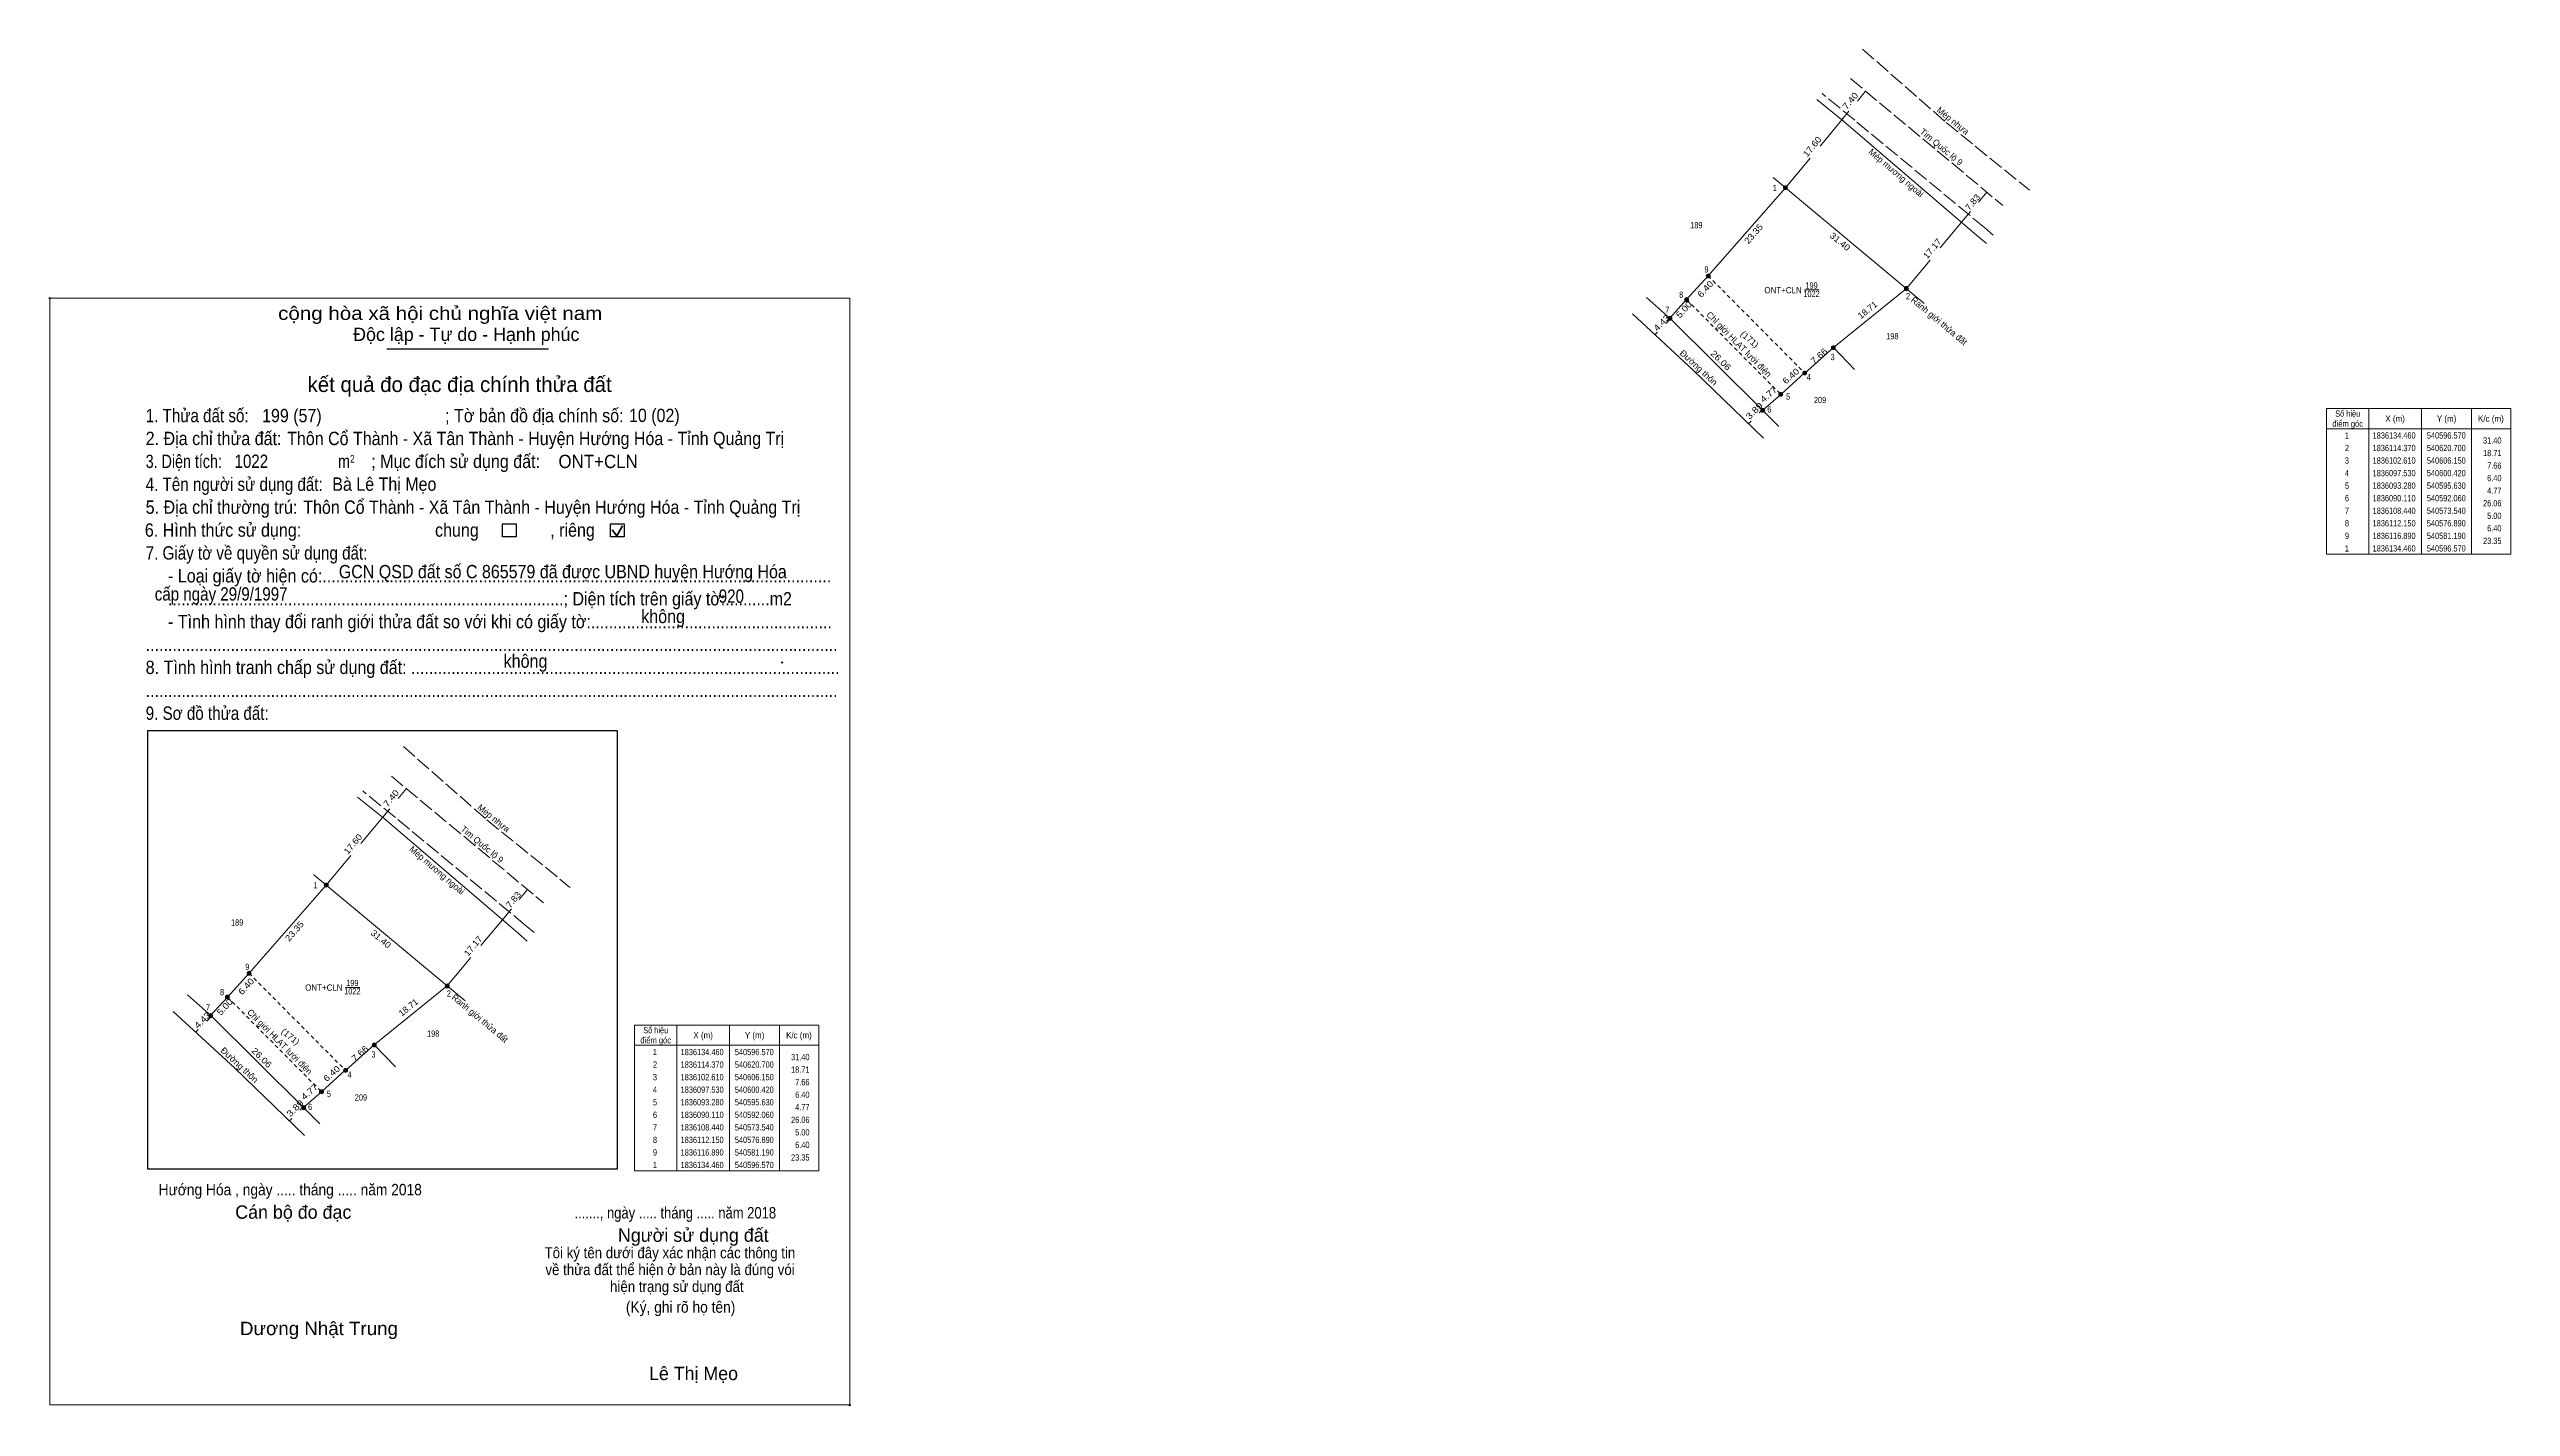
# Model space of a CAD drawing. Header units: metres. Extents: x 540251 to 540741, y 1835892 to 1836162.
import ezdxf
from ezdxf.enums import TextEntityAlignment as Align

# ---------------------------------------------------------------- set-up
doc = ezdxf.new("R2010")
doc.units = ezdxf.units.M
doc.header["$LTSCALE"] = 0.5
doc.header["$PDMODE"] = 32
doc.header["$PDSIZE"] = 0.25
doc.linetypes.add('LONG_DASHED', pattern=[7.5, 6, -1.5])
doc.linetypes.add('SHORT_DASHED', pattern=[2.7, 1.5, -1.2])
for name, color, linetype, lineweight in [('1', 7, 'Continuous', 13), ('10', 7, 'Continuous', 13), ('17', 7, 'Continuous', 13), ('22', 7, 'LONG_DASHED', 13), ('23', 7, 'Continuous', 13), ('59', 7, 'SHORT_DASHED', 13), ('63', 7, 'Continuous', 13), ('7', 7, 'Continuous', 25)]:
    doc.layers.add(name, color=color, linetype=linetype, lineweight=lineweight)
doc.layers.add('12', color=7, linetype='Continuous')
doc.layers.add('6', color=7, linetype='Continuous')

msp = doc.modelspace()

# ---------------------------------------------------------------- hatches: boundary and pattern name
at = {"layer": '63'}
for points in [[(540596.97, 1836134.46, 1), (540596.17, 1836134.46, 1)], [(540581.59, 1836116.89, 1), (540580.79, 1836116.89, 1)], [(540577.29, 1836112.15, 1), (540576.49, 1836112.15, 1)], [(540621.1, 1836114.37, 1), (540620.3, 1836114.37, 1)], [(540573.94, 1836108.44, 1), (540573.14, 1836108.44, 1)], [(540606.55, 1836102.61, 1), (540605.75, 1836102.61, 1)], [(540600.82, 1836097.53, 1), (540600.02, 1836097.53, 1)], [(540592.46, 1836090.11, 1), (540591.66, 1836090.11, 1)], [(540596.03, 1836093.28, 1), (540595.23, 1836093.28, 1)], [(540306.13, 1835995.51, 1), (540305.33, 1835995.51, 1)], [(540290.75, 1835977.94, 1), (540289.95, 1835977.94, 1)], [(540286.45, 1835973.2, 1), (540285.65, 1835973.2, 1)], [(540330.26, 1835975.42, 1), (540329.46, 1835975.42, 1)], [(540283.1, 1835969.49, 1), (540282.3, 1835969.49, 1)], [(540315.71, 1835963.66, 1), (540314.91, 1835963.66, 1)], [(540309.98, 1835958.58, 1), (540309.18, 1835958.58, 1)], [(540305.19, 1835954.33, 1), (540304.39, 1835954.33, 1)], [(540301.62, 1835951.16, 1), (540300.82, 1835951.16, 1)]]:
    msp.add_hatch(color=256, dxfattribs=at).paths.add_polyline_path(points)

# ---------------------------------------------------------------- linework, layer by layer
at = {"layer": '1'}
for p, q in [((540576.89, 1836112.15), (540581.19, 1836116.89)), ((540595.63, 1836093.28), (540600.38, 1836097.57)), ((540286.05, 1835973.2), (540290.35, 1835977.94)), ((540304.79, 1835954.33), (540309.54, 1835958.62))]:
    msp.add_line(p, q, dxfattribs=at)
at = {"layer": '10'}
for p, q in [((540596.57, 1836134.46), (540581.19, 1836116.89)), ((540576.89, 1836112.15), (540573.54, 1836108.44)), ((540620.7, 1836114.37), (540606.15, 1836102.61)), ((540606.15, 1836102.61), (540600.42, 1836097.53)), ((540606.15, 1836102.61), (540610.36, 1836098.25)), ((540595.63, 1836093.28), (540592.06, 1836090.11)), ((540305.73, 1835995.51), (540290.35, 1835977.94)), ((540286.05, 1835973.2), (540282.7, 1835969.49)), ((540329.86, 1835975.42), (540315.31, 1835963.66)), ((540315.31, 1835963.66), (540309.58, 1835958.58)), ((540315.31, 1835963.66), (540319.52, 1835959.3)), ((540304.79, 1835954.33), (540301.22, 1835951.16))]:
    msp.add_line(p, q, dxfattribs=at)
at = {"layer": '17', "linetype": 'LONG_DASHED'}
for p, q in [((540609.56, 1836156.18), (540639.91, 1836130.91)), ((540318.72, 1836017.23), (540349.07, 1835991.96))]:
    msp.add_line(p, q, dxfattribs=at)
at = {"layer": '17'}
for p, q in [((540609.24, 1836149.68), (540607.83, 1836147.98)), ((540612.57, 1836153.67), (540610.93, 1836151.69)), ((540607.83, 1836147.98), (540603.48, 1836142.76)), ((540601.49, 1836140.37), (540596.57, 1836134.46)), ((540594.11, 1836136.51), (540624.26, 1836111.41)), ((540633.49, 1836129.72), (540631.69, 1836127.56)), ((540636.7, 1836133.58), (540635.05, 1836131.6)), ((540631.69, 1836127.56), (540627.42, 1836122.45)), ((540625.41, 1836120.02), (540620.7, 1836114.37)), ((540321.73, 1836014.72), (540320.09, 1836012.74)), ((540316.99, 1836009.03), (540312.64, 1836003.81)), ((540318.4, 1836010.73), (540316.99, 1836009.03)), ((540303.27, 1835997.56), (540333.42, 1835972.46)), ((540310.65, 1836001.42), (540305.73, 1835995.51)), ((540345.86, 1835994.63), (540344.21, 1835992.65)), ((540340.85, 1835988.61), (540336.58, 1835983.5)), ((540342.65, 1835990.77), (540340.85, 1835988.61)), ((540334.57, 1835981.07), (540329.86, 1835975.42))]:
    msp.add_line(p, q, dxfattribs=at)
at = {"layer": '22'}
for p, q in [((540611.96, 1836162.04), (540628.6, 1836147.45)), ((540628.6, 1836147.45), (540644.76, 1836134.34)), ((540644.76, 1836134.34), (540645.2, 1836133.98)), ((540321.12, 1836023.09), (540337.76, 1836008.5)), ((540337.76, 1836008.5), (540353.92, 1835995.39)), ((540353.92, 1835995.39), (540354.36, 1835995.03))]:
    msp.add_line(p, q, dxfattribs=at)
for points in [[(540638.01, 1836125.01), (540636.26, 1836126.5), (540610.38, 1836147.9), (540603.87, 1836153.21)], [(540347.17, 1835986.06), (540345.42, 1835987.55), (540319.54, 1836008.95), (540313.03, 1836014.26)]]:
    msp.add_lwpolyline(points, dxfattribs=at)
at = {"layer": '23'}
for p, q in [((540602.83, 1836152), (540608.15, 1836147.7)), ((540608.15, 1836147.7), (540634.27, 1836125.35)), ((540634.27, 1836125.35), (540636.65, 1836123.31)), ((540573.68, 1836108.31), (540568.91, 1836112.58)), ((540578.28, 1836098.02), (540566.08, 1836109.3)), ((540591.96, 1836090.21), (540573.68, 1836108.31)), ((540578.28, 1836098.02), (540592.22, 1836084.54)), ((540595.28, 1836086.86), (540591.96, 1836090.21)), ((540311.99, 1836013.05), (540317.31, 1836008.75)), ((540317.31, 1836008.75), (540343.43, 1835986.4)), ((540343.43, 1835986.4), (540345.81, 1835984.36)), ((540282.84, 1835969.36), (540278.07, 1835973.63)), ((540287.44, 1835959.07), (540275.24, 1835970.35)), ((540301.12, 1835951.26), (540282.84, 1835969.36)), ((540287.44, 1835959.07), (540301.38, 1835945.59)), ((540304.44, 1835947.91), (540301.12, 1835951.26))]:
    msp.add_line(p, q, dxfattribs=at)
at = {"layer": '59'}
for p, q in [((540581.19, 1836116.89), (540600.38, 1836097.57)), ((540576.89, 1836112.15), (540595.63, 1836093.28)), ((540290.35, 1835977.94), (540309.54, 1835958.62)), ((540286.05, 1835973.2), (540304.79, 1835954.33))]:
    msp.add_line(p, q, dxfattribs=at)
at = {"layer": '63'}
for p, q in [((540600.41, 1836114.08), (540603.29, 1836114.08)), ((540570.56, 1836105.16), (540571.07, 1836105.67)), ((540572.75, 1836107.37), (540573.68, 1836108.31)), ((540589.22, 1836087.45), (540589.72, 1836087.95)), ((540591.33, 1836089.58), (540591.96, 1836090.21)), ((540704.45, 1836086.44), (540741.15, 1836086.44)), ((540712.85, 1836090.44), (540712.85, 1836061.44)), ((540723.35, 1836090.44), (540723.35, 1836061.44)), ((540733.35, 1836090.44), (540733.35, 1836061.44)), ((540309.57, 1835975.13), (540312.45, 1835975.13)), ((540281.91, 1835968.42), (540282.84, 1835969.36)), ((540279.72, 1835966.21), (540280.23, 1835966.72)), ((540367.21, 1835963.59), (540403.91, 1835963.59)), ((540375.61, 1835967.59), (540375.61, 1835938.59)), ((540386.11, 1835967.59), (540386.11, 1835938.59)), ((540396.11, 1835967.59), (540396.11, 1835938.59)), ((540298.38, 1835948.5), (540298.88, 1835949)), ((540300.49, 1835950.63), (540301.12, 1835951.26))]:
    msp.add_line(p, q, dxfattribs=at)
for points in [[(540704.45, 1836090.44), (540741.15, 1836090.44), (540741.15, 1836061.44), (540704.45, 1836061.44)], [(540367.21, 1835967.59), (540403.91, 1835967.59), (540403.91, 1835938.59), (540367.21, 1835938.59)]]:
    msp.add_lwpolyline(points, close=True, dxfattribs=at)
for centre in [(540596.57, 1836134.46), (540581.19, 1836116.89), (540576.89, 1836112.15), (540620.7, 1836114.37), (540573.54, 1836108.44), (540606.15, 1836102.61), (540600.42, 1836097.53), (540592.06, 1836090.11), (540595.63, 1836093.28), (540305.73, 1835995.51), (540290.35, 1835977.94), (540286.05, 1835973.2), (540329.86, 1835975.42), (540282.7, 1835969.49), (540315.31, 1835963.66), (540309.58, 1835958.58), (540304.79, 1835954.33), (540301.22, 1835951.16)]:
    msp.add_circle(centre, 0.4, dxfattribs=at)
at = {"layer": '7'}
msp.add_line((540317.79, 1836102.32), (540350.03, 1836102.32), dxfattribs=at)
at = {"layer": '7', "lineweight": 35}
for p, q in [((540362.76, 1836066.28), (540363.66, 1836065.1)), ((540363.66, 1836065.1), (540364.77, 1836067.08))]:
    msp.add_line(p, q, dxfattribs=at)
at = {"layer": '7', "lineweight": 13}
msp.add_lwpolyline([(540250.65, 1836112.43), (540410.07, 1836112.43), (540410.07, 1835891.94), (540250.65, 1835891.94)], close=True, dxfattribs=at)
at = {"layer": '7'}
for points in [[(540340.86, 1836067.46), (540343.6, 1836067.46), (540343.6, 1836064.91), (540340.86, 1836064.91)], [(540362.4, 1836067.46), (540365.14, 1836067.46), (540365.14, 1836064.91), (540362.4, 1836064.91)], [(540270.2, 1836026.29), (540363.72, 1836026.29), (540363.72, 1835938.93), (540270.2, 1835938.93)]]:
    msp.add_lwpolyline(points, close=True, dxfattribs=at)
for p in [(540250.65, 1836112.43), (540396.61, 1836039.85), (540410.06, 1835891.94)]:
    msp.add_point(p, dxfattribs=at)

# ---------------------------------------------------------------- texts
at = {"layer": '1'}
for s, width, p in [('189', 0.85, (540578.82, 1836126.37)), ('199', 0.85, (540601.78, 1836114.33)), ('ONT+CLN', 0.95, (540596.11, 1836113.41)), ('1022', 0.85, (540601.785, 1836112.68)), ('198', 0.85, (540617.895, 1836104.24)), ('209', 0.85, (540603.49, 1836091.53)), ('189', 0.85, (540287.98, 1835987.42)), ('ONT+CLN', 0.95, (540305.27, 1835974.46)), ('1022', 0.85, (540310.945, 1835973.73)), ('199', 0.85, (540310.94, 1835975.38)), ('198', 0.85, (540327.055, 1835965.29)), ('209', 0.85, (540312.65, 1835952.58))]:
    msp.add_text(s, height=1.25, dxfattribs=dict(at, width=width)).set_placement(p, align=Align.CENTER)
for s, height, width, p in [('Hướng Hóa , ngày ..... tháng ..... năm 2018', 2.28, 0.9, (540272.34, 1835933.69)), ('Dương Nhật Trung', 2.658, 1.05, (540288.54, 1835905.85))]:
    msp.add_text(s, height=height, dxfattribs=dict(at, width=width)).set_placement(p)
msp.add_text('Lê Thị Mẹo', height=2.65, dxfattribs=at).set_placement((540370.08, 1835896.89))
at = {"layer": '12', "width": 1.05}
for p in [(540589.0569, 1836103.7831), (540298.2169, 1835964.8331)]:
    msp.add_text('(171)', height=1.25, rotation=320.433, dxfattribs=at).set_placement(p, align=Align.CENTER)
at = {"layer": '6'}
for s, height, width, p in [('ONT+CLN', 2.652, 0.95, (540352.02, 1836078.59)), ('Bà Lê Thị Mẹo', 2.65, 0.9, (540306.95, 1836074.07)), ('GCN QSD đất số C 865579 đã được UBND huyện Hướng Hóa', 2.65, 0.9, (540308.24, 1836056.64)), ('cấp ngày 29/9/1997', 2.65, 0.85, (540271.56, 1836052.19))]:
    msp.add_text(s, height=height, dxfattribs=dict(at, width=width)).set_placement(p)
at = {"layer": '63'}
for s, rotation, width, p in [('7.40', 50.204, 1.15, (540610.0029, 1836151.36)), ('17.60', 50.211, 1.1, (540602.395, 1836142.235)), ('7.83', 50.232, 1.1, (540634.3769, 1836131.1502)), ('23.35', 48.803, 1.1, (540590.7092, 1836124.8583)), ('31.40', 320.22, 1.1, (540607.0801, 1836123.2396)), ('17.17', 50.199, 1.1, (540626.3289, 1836121.9149)), ('6.40', 47.787, 1.15, (540581.0745, 1836113.8401)), ('5.00', 47.919, 1.15, (540576.8194, 1836109.7511)), ('18.71', 38.947, 1.05, (540613.3372, 1836109.6022)), ('4.43', 45.274, 1.15, (540572.3568, 1836107.0902)), ('Đường thôn', 317.244, 1.05, (540578.8657, 1836098.1513)), ('26.06', 315.295, 1.15, (540583.2653, 1836099.6124)), ('7.66', 41.559, 1.15, (540603.6954, 1836100.4392)), ('6.40', 41.582, 1.15, (540598.0752, 1836096.44)), ('3.89', 45.208, 1.2, (540590.8143, 1836089.5447)), ('4.77', 41.604, 1.15, (540593.645, 1836092.7931)), ('7.40', 50.204, 1.15, (540319.1629, 1836012.41)), ('17.60', 50.211, 1.1, (540311.5508, 1836003.28)), ('7.83', 50.232, 1.1, (540343.5369, 1835992.2002)), ('23.35', 48.803, 1.1, (540299.8692, 1835985.9083)), ('31.40', 320.22, 1.1, (540316.2401, 1835984.2896)), ('17.17', 50.199, 1.1, (540335.493, 1835982.9699)), ('5.00', 47.919, 1.15, (540285.9794, 1835970.8011)), ('6.40', 47.787, 1.15, (540290.2345, 1835974.8901)), ('18.71', 38.947, 1.05, (540322.4972, 1835970.6522)), ('4.43', 45.274, 1.15, (540281.5168, 1835968.1402)), ('Đường thôn', 317.244, 1.05, (540288.0257, 1835959.2013)), ('26.06', 315.295, 1.15, (540292.4253, 1835960.6624)), ('7.66', 41.559, 1.15, (540312.8504, 1835961.4847)), ('6.40', 41.582, 1.15, (540307.2352, 1835957.49)), ('4.77', 41.604, 1.15, (540302.805, 1835953.8431)), ('3.89', 45.208, 1.2, (540299.9743, 1835950.5947))]:
    msp.add_text(s, height=1.25, rotation=rotation, dxfattribs=dict(at, width=width)).set_placement(p, align=Align.CENTER)
for s, rotation, p in [('Mép nhựa', 320.949, (540629.5662, 1836147.3079)), ('Tim Quốc lộ 9', 320.219, (540627.2651, 1836142.092)), ('Mép mương ngoài', 319.448, (540618.2437, 1836136.9484)), ('Ranh giới thửa đất', 320.222, (540626.8051, 1836107.4282)), ('Chỉ giới HLAT lưới điện', 314.802, (540586.8821, 1836102.8054)), ('Tim Quốc lộ 9', 320.219, (540336.4201, 1836003.1461)), ('Mép nhựa', 320.949, (540338.7262, 1836008.3579)), ('Mép mương ngoài', 319.448, (540327.4037, 1835997.9984)), ('Ranh giới thửa đất', 320.222, (540335.9651, 1835968.4782)), ('Chỉ giới HLAT lưới điện', 314.802, (540296.0421, 1835963.8554))]:
    msp.add_text(s, height=1.25, rotation=rotation, dxfattribs=at).set_placement(p, align=Align.CENTER)
for s, width, p in [(' 1', 0.75, (540594.87, 1836133.78)), (' 9', 0.85, (540581.25, 1836117.56)), (' 7', 0.8, (540573.42, 1836109.48)), (' 8', 0.8, (540576.22, 1836112.51)), (' 2', 0.85, (540621.43, 1836112.23)), (' 3', 0.8, (540606.39, 1836100.1)), (' 4', 0.85, (540601.63, 1836096.07)), (' 6', 0.85, (540593.77, 1836089.66)), (' 5', 0.8, (540597.51, 1836092.24)), ('31.40', 0.85, (540739.3, 1836083.47)), ('18.71', 0.85, (540739.3, 1836080.97)), ('6.40', 0.85, (540739.3, 1836075.97)), ('7.66', 0.85, (540739.3, 1836078.47)), ('26.06', 0.85, (540739.3, 1836070.97)), ('4.77', 0.85, (540739.3, 1836073.47)), ('5.00', 0.85, (540739.3, 1836068.47)), ('6.40', 0.85, (540739.3, 1836065.97)), ('23.35', 0.85, (540739.3, 1836063.47)), (' 1', 0.75, (540304.03, 1835994.83)), (' 9', 0.85, (540290.41, 1835978.61)), (' 8', 0.8, (540285.38, 1835973.56)), (' 2', 0.85, (540330.59, 1835973.28)), (' 7', 0.8, (540282.58, 1835970.53)), (' 4', 0.85, (540310.79, 1835957.12)), (' 3', 0.8, (540315.55, 1835961.15)), ('31.40', 0.85, (540402.06, 1835960.62)), ('18.71', 0.85, (540402.06, 1835958.12)), (' 5', 0.8, (540306.67, 1835953.29)), ('6.40', 0.85, (540402.06, 1835953.12)), ('7.66', 0.85, (540402.06, 1835955.62)), (' 6', 0.85, (540302.93, 1835950.71)), ('26.06', 0.85, (540402.06, 1835948.12)), ('4.77', 0.85, (540402.06, 1835950.62)), ('5.00', 0.85, (540402.06, 1835945.62)), ('6.40', 0.85, (540402.06, 1835943.12)), ('23.35', 0.85, (540402.06, 1835940.62))]:
    msp.add_text(s, height=1.25, dxfattribs=dict(at, width=width)).set_placement(p, align=Align.RIGHT)
for s, width, p in [('điểm góc', 0.9, (540708.65, 1836086.82)), ('Số hiệu', 0.85, (540708.65, 1836088.82)), (' 1', 0.75, (540708.3, 1836084.47)), ('1836134.460', 0.85, (540717.9, 1836084.47)), ('X (m)', 0.95, (540718.1, 1836087.82)), ('540596.570', 0.85, (540728.3, 1836084.47)), ('Y (m)', 0.95, (540728.355, 1836087.82)), ('K/c (m)', 0.95, (540737.195, 1836087.82)), (' 3', 0.8, (540708.295, 1836079.47)), (' 2', 0.85, (540708.305, 1836081.97)), ('1836114.370', 0.85, (540717.9, 1836081.97)), ('1836102.610', 0.85, (540717.9, 1836079.47)), ('540620.700', 0.85, (540728.3, 1836081.97)), ('540606.150', 0.85, (540728.3, 1836079.47)), (' 4', 0.85, (540708.3, 1836076.97)), ('1836097.530', 0.85, (540717.9, 1836076.97)), ('540600.420', 0.85, (540728.3, 1836076.97)), (' 5', 0.8, (540708.305, 1836074.47)), (' 6', 0.85, (540708.305, 1836071.97)), ('1836093.280', 0.85, (540717.9, 1836074.47)), ('1836090.110', 0.85, (540717.9, 1836071.97)), ('540595.630', 0.85, (540728.3, 1836074.47)), ('540592.060', 0.85, (540728.3, 1836071.97)), (' 8', 0.8, (540708.305, 1836066.97)), (' 7', 0.8, (540708.305, 1836069.47)), ('1836108.440', 0.85, (540717.9, 1836069.47)), ('1836112.150', 0.85, (540717.9, 1836066.97)), ('540573.540', 0.85, (540728.3, 1836069.47)), ('540576.890', 0.85, (540728.3, 1836066.97)), (' 9', 0.85, (540708.3, 1836064.47)), (' 1', 0.75, (540708.3, 1836061.97)), ('1836116.890', 0.85, (540717.9, 1836064.47)), ('1836134.460', 0.85, (540717.9, 1836061.97)), ('540581.190', 0.85, (540728.3, 1836064.47)), ('540596.570', 0.85, (540728.3, 1836061.97)), ('điểm góc', 0.9, (540371.41, 1835963.97)), ('Số hiệu', 0.85, (540371.41, 1835965.97)), ('X (m)', 0.95, (540380.86, 1835964.97)), ('Y (m)', 0.95, (540391.115, 1835964.97)), ('K/c (m)', 0.95, (540399.955, 1835964.97)), (' 2', 0.85, (540371.065, 1835959.12)), (' 1', 0.75, (540371.06, 1835961.62)), ('1836134.460', 0.85, (540380.66, 1835961.62)), ('1836114.370', 0.85, (540380.66, 1835959.12)), ('540596.570', 0.85, (540391.06, 1835961.62)), ('540620.700', 0.85, (540391.06, 1835959.12)), (' 4', 0.85, (540371.06, 1835954.12)), (' 3', 0.8, (540371.055, 1835956.62)), ('1836102.610', 0.85, (540380.66, 1835956.62)), ('1836097.530', 0.85, (540380.66, 1835954.12)), ('540606.150', 0.85, (540391.06, 1835956.62)), ('540600.420', 0.85, (540391.06, 1835954.12)), (' 5', 0.8, (540371.065, 1835951.62)), (' 6', 0.85, (540371.065, 1835949.12)), ('1836093.280', 0.85, (540380.66, 1835951.62)), ('1836090.110', 0.85, (540380.66, 1835949.12)), ('540595.630', 0.85, (540391.06, 1835951.62)), ('540592.060', 0.85, (540391.06, 1835949.12)), (' 8', 0.8, (540371.065, 1835944.12)), (' 7', 0.8, (540371.065, 1835946.62)), ('1836108.440', 0.85, (540380.66, 1835946.62)), ('1836112.150', 0.85, (540380.66, 1835944.12)), ('540573.540', 0.85, (540391.06, 1835946.62)), ('540576.890', 0.85, (540391.06, 1835944.12)), (' 9', 0.85, (540371.06, 1835941.62)), (' 1', 0.75, (540371.06, 1835939.12)), ('1836116.890', 0.85, (540380.66, 1835941.62)), ('1836134.460', 0.85, (540380.66, 1835939.12)), ('540581.190', 0.85, (540391.06, 1835941.62)), ('540596.570', 0.85, (540391.06, 1835939.12))]:
    msp.add_text(s, height=1.25, dxfattribs=dict(at, width=width)).set_placement(p, align=Align.CENTER)
at = {"layer": '7'}
for s, height, width, p in [('cộng hòa xã hội chủ nghĩa việt nam', 2.661, 1.15, (540296.15, 1836108.11)), ('1. Thửa đất số:', 2.661, 0.85, (540269.75, 1836087.73)), ('199 (57)', 2.65, 0.9, (540292.95, 1836087.73)), ('; Tờ bản đồ địa chính số:', 2.661, 0.9, (540329.43, 1836087.73)), ('10 (02)', 2.65, 0.9, (540366.08, 1836087.77)), ('2. Địa chỉ thửa đất:', 2.661, 0.9, (540269.75, 1836083.17)), ('Thôn Cổ Thành - Xã Tân Thành - Huyện Hướng Hóa - Tỉnh Quảng Trị', 2.65, 0.9, (540297.95, 1836083.17)), ('3. Diện tích:', 2.661, 0.8, (540269.75, 1836078.6)), ('1022', 2.65, 0.85, (540287.46, 1836078.63)), ('m', 2.661, 0.8, (540308.1, 1836078.6)), ('2', 1.52, 0.8, (540310.5, 1836079.68)), ('; Mục đích sử dụng đất:', 2.661, 0.9, (540314.7, 1836078.6)), ('4. Tên người sử dụng đất:', 2.661, 0.85, (540269.75, 1836074.04)), ('5. Địa chỉ thường trú:', 2.661, 0.9, (540269.75, 1836069.48)), ('Thôn Cổ Thành - Xã Tân Thành - Huyện Hướng Hóa - Tỉnh Quảng Trị', 2.65, 0.9, (540301.16, 1836069.48)), ('6. Hình thức sử dụng:', 2.661, 0.9, (540269.58, 1836064.92)), ('chung                , riêng', 2.661, 0.9, (540327.42, 1836064.92)), ('7. Giấy tờ về quyền sử dụng đất:', 2.661, 0.85, (540269.75, 1836060.36)), ('     - Loại giấy tờ hiện có:..................................................................................................................', 2.661, 0.9, (540269.75, 1836055.8)), ('     .........................................................................................; Diện tích trên giấy tờ:..........m2', 2.65, 0.9, (540269.75, 1836051.24)), ('920', 2.65, 0.85, (540383.97, 1836051.75)), ('     - Tình hình thay đổi ranh giới thửa đất so với khi có giấy tờ:......................................................', 2.661, 0.9, (540269.75, 1836046.68)), ('không', 2.661, 0.9, (540368.52, 1836047.71)), ('...........................................................................................................................................................', 2.661, 0.9, (540269.75, 1836042.12)), ('không', 2.661, 0.9, (540341.1, 1836038.81)), ('8. Tình hình tranh chấp sử dụng đất: ................................................................................................', 2.661, 0.9, (540269.75, 1836037.56)), ('...........................................................................................................................................................', 2.661, 0.9, (540269.75, 1836032.99)), ('9. Sơ đồ thửa đất:', 2.661, 0.85, (540269.75, 1836028.43)), ('......., ngày ..... tháng ..... năm 2018', 2.28, 0.85, (540355.21, 1835929.08)), ('(Ký, ghi rõ họ tên)', 2.281, 0.9, (540365.46, 1835910.3))]:
    msp.add_text(s, height=height, dxfattribs=dict(at, width=width)).set_placement(p)
for s, p in [('Độc lập - Tự do - Hạnh phúc', (540311.1, 1836103.91)), ('Cán bộ đo đạc', (540287.6, 1835929.03)), ('Người sử dụng đất', (540363.87, 1835924.43))]:
    msp.add_text(s, height=2.661, dxfattribs=at).set_placement(p)
for s, height, p in [('kết quả đo đạc địa chính thửa đất', 3.041, (540332.325, 1836093.75)), ('.', 0.7604, (540410.09, 1835891.57))]:
    msp.add_text(s, height=height, dxfattribs=at).set_placement(p, align=Align.CENTER)
at = {"layer": '7', "width": 0.9}
for s, p in [('Tôi ký tên dưới đây xác nhận các thông tin', (540374.24, 1835921.16)), ('về thửa đất thể hiện ở bản này là đúng vói', (540374.265, 1835917.8)), ('hiện trạng sử dụng đất', (540375.62, 1835914.44))]:
    msp.add_text(s, height=2.198, dxfattribs=at).set_placement(p, align=Align.CENTER)

doc.saveas('drawing.dxf')
